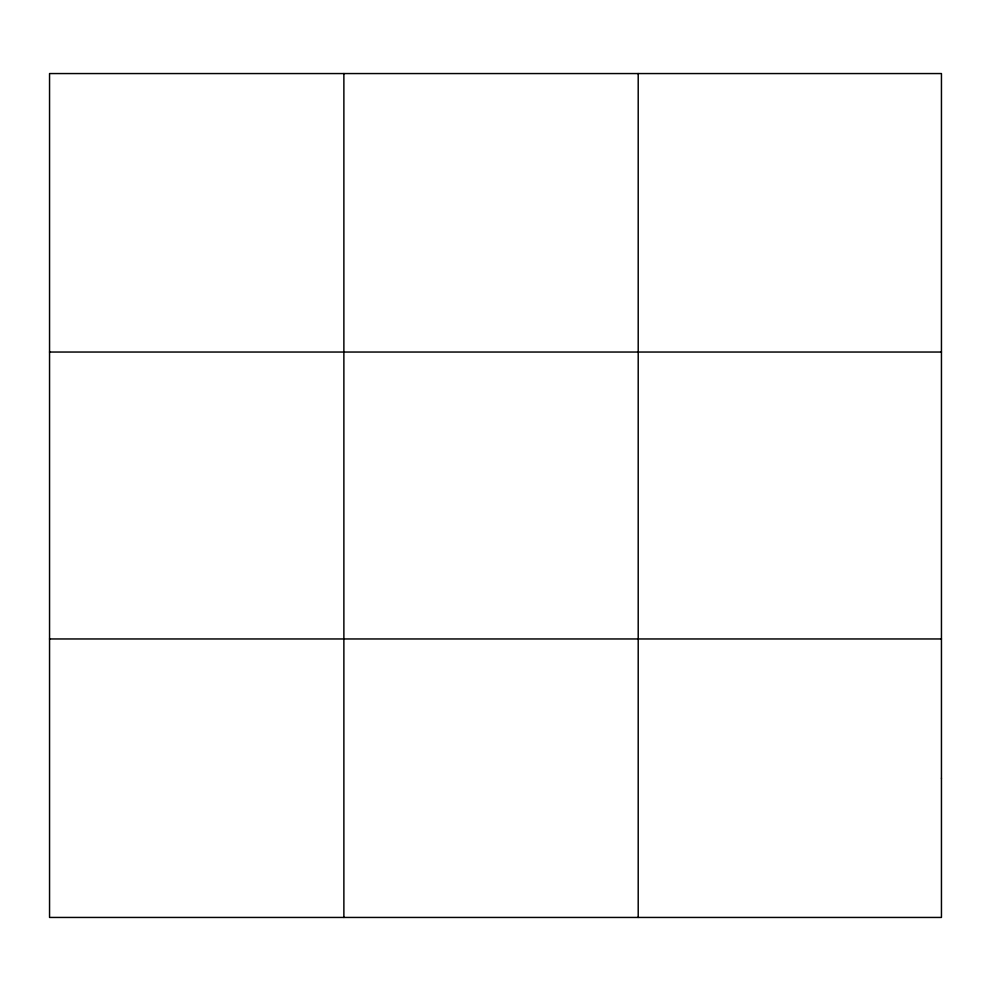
<?xml version="1.0" encoding="UTF-8"?>
<svg xmlns="http://www.w3.org/2000/svg" width="991" height="991" viewBox="0 0 991 991"><rect width="100%" height="100%" fill="white"/><g stroke="black" fill="none" stroke-linecap="round" stroke-linejoin="round"><path stroke-width="1.49" d="M343.877 917.443L343.877 73.557M638.204 917.443L638.204 73.557M49.55 352.04L941.45 352.04M49.55 638.96L941.45 638.96M941.45 778.208L941.45 917.443L49.55 917.443L49.55 73.557L941.45 73.557L941.45 778.208"/></g></svg>
